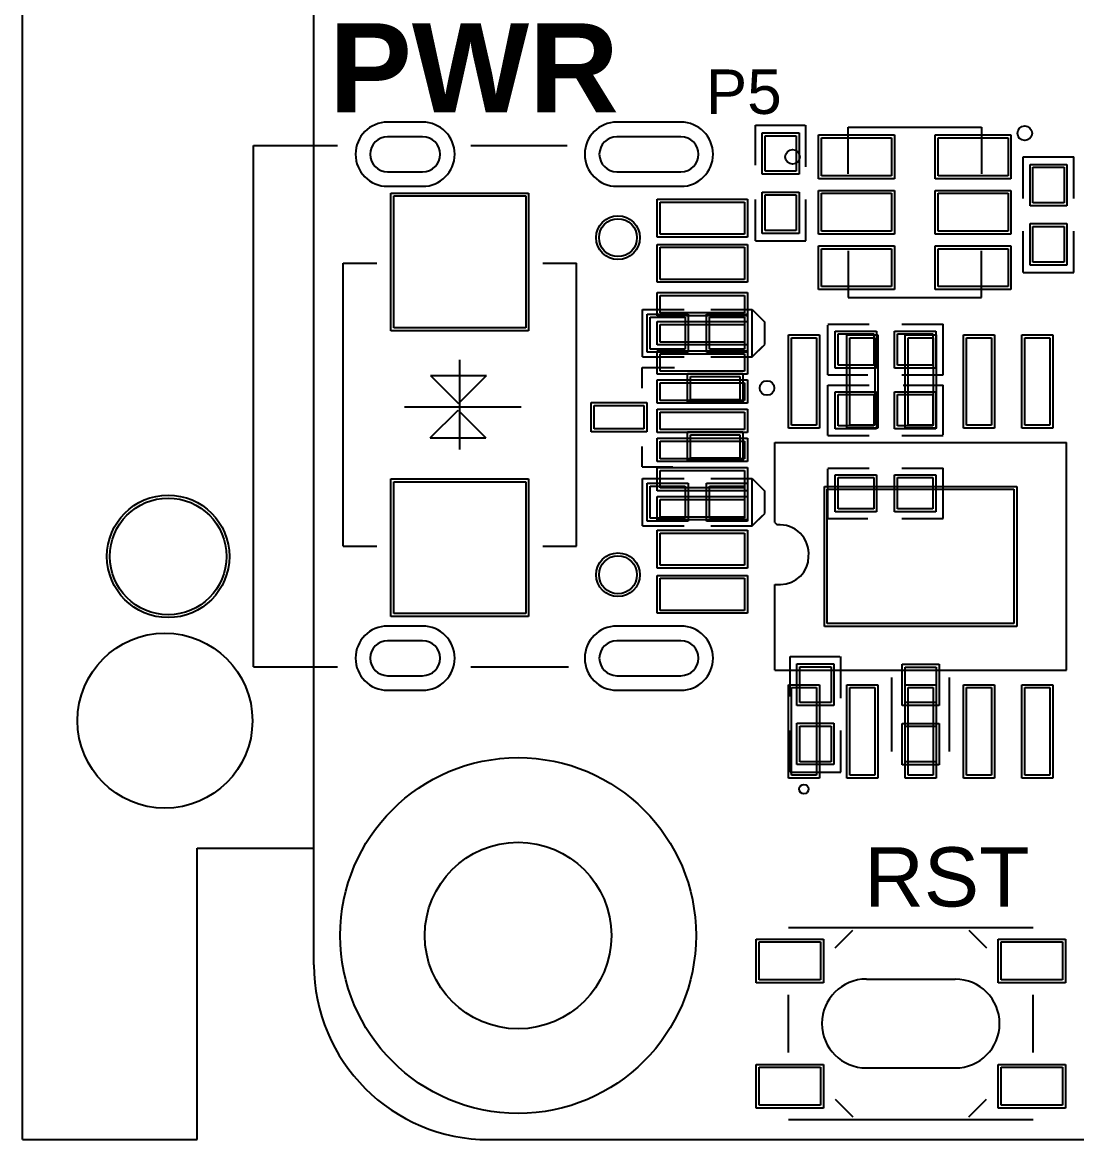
# Model space of a CAD drawing. Header units: inches. Extents: x -5 to 125, y -8 to 83.
# Drawn here: x -5 to 13.08, y 0 to 19.16 of the extents above; entities that cross this region are included whole.
import ezdxf

# ---------------------------------------------------------------- set-up
doc = ezdxf.new("R2010")
doc.units = ezdxf.units.IN
for name, color, linetype in [('Bottom Overlay', 54, 'Continuous'), ('Bottom Paste', 16, 'Continuous'), ('Bottom Solder', 6, 'Continuous'), ('Keep-Out Layer', 6, 'Continuous'), ('Top Overlay', 2, 'Continuous'), ('Top Paste', 8, 'Continuous'), ('Top Solder', 216, 'Continuous')]:
    doc.layers.add(name, color=color, linetype=linetype)
doc.styles.add('Arial', font='', dxfattribs={"height": 0.2})
doc.styles.add('Arial_Bold', font='', dxfattribs={"height": 0.2})
doc.styles.get('Arial').set_extended_font_data('Arial')
doc.styles.get('Arial_Bold').set_extended_font_data('Arial', bold=True)

# ---------------------------------------------------------------- blocks, each defined once
blk = doc.blocks.new('SOT_523_B_61')
at = {"layer": 'Bottom Overlay'}
for p, q in [((0.425, 0.85), (-0.102, 0.85)), ((0.425, 0.85), (0.425, 0.5)), ((0.425, -0.5), (0.425, -0.85)), ((0.425, -0.85), (-0.127, -0.85))]:
    blk.add_line(p, q, dxfattribs=at)
blk.add_circle((-1.714, -0.5), 0.125, dxfattribs=at)
at = {"layer": 'Bottom Paste'}
for p, q in [((-1.25, 0.3), (-1.25, 0.7)), ((-1.25, 0.7), (-0.4, 0.7)), ((-0.4, 0.7), (-0.4, 0.3)), ((-0.4, 0.3), (-1.25, 0.3)), ((0.4, -0.2), (0.4, 0.2)), ((0.4, 0.2), (1.25, 0.2)), ((1.25, 0.2), (1.25, -0.2)), ((-1.25, -0.7), (-1.25, -0.3)), ((-1.25, -0.3), (-0.4, -0.3)), ((-0.4, -0.3), (-0.4, -0.7)), ((1.25, -0.2), (0.4, -0.2)), ((-0.4, -0.7), (-1.25, -0.7))]:
    blk.add_line(p, q, dxfattribs=at)
at = {"layer": 'Bottom Solder'}
for p, q in [((-1.301, 0.249), (-1.301, 0.751)), ((-1.301, 0.751), (-0.349, 0.751)), ((-0.349, 0.751), (-0.349, 0.249)), ((-0.349, 0.249), (-1.301, 0.249)), ((0.349, -0.251), (0.349, 0.251)), ((0.349, 0.251), (1.301, 0.251)), ((1.301, 0.251), (1.301, -0.251)), ((-1.301, -0.751), (-1.301, -0.249)), ((-1.301, -0.249), (-0.349, -0.249)), ((-0.349, -0.249), (-0.349, -0.751)), ((1.301, -0.251), (0.349, -0.251)), ((-0.349, -0.751), (-1.301, -0.751))]:
    blk.add_line(p, q, dxfattribs=at)
blk = doc.blocks.new('0402TVS_ESD5341N_B_62')
at = {"layer": 'Bottom Overlay'}
for p, q in [((-0.94, 0.406), (-1.156, 0.191)), ((-0.94, 0.406), (-1.118, 0.229)), ((-0.94, 0.406), (-0.94, -0.406)), ((-0.229, 0.406), (-0.94, 0.406)), ((0.94, 0.406), (0.229, 0.406)), ((0.94, 0.406), (0.94, -0.406)), ((-1.156, 0.191), (-1.156, -0.191)), ((-0.94, -0.406), (-1.156, -0.191)), ((-0.229, -0.406), (-0.94, -0.406)), ((-0.94, -0.406), (-0.94, -0.406)), ((0.94, -0.406), (0.229, -0.406))]:
    blk.add_line(p, q, dxfattribs=at)
at = {"layer": 'Bottom Paste'}
for p, q in [((-0.808, -0.275), (-0.808, 0.275)), ((-0.808, 0.275), (-0.208, 0.275)), ((-0.208, 0.275), (-0.208, -0.275)), ((0.208, -0.275), (0.208, 0.275)), ((0.208, 0.275), (0.808, 0.275)), ((0.808, 0.275), (0.808, -0.275)), ((-0.208, -0.275), (-0.808, -0.275)), ((0.808, -0.275), (0.208, -0.275))]:
    blk.add_line(p, q, dxfattribs=at)
at = {"layer": 'Bottom Solder'}
for p, q in [((-0.858, -0.325), (-0.858, 0.325)), ((-0.858, 0.325), (-0.158, 0.325)), ((-0.158, 0.325), (-0.158, -0.325)), ((0.158, -0.325), (0.158, 0.325)), ((0.158, 0.325), (0.858, 0.325)), ((0.858, 0.325), (0.858, -0.325)), ((-0.158, -0.325), (-0.858, -0.325)), ((0.858, -0.325), (0.158, -0.325))]:
    blk.add_line(p, q, dxfattribs=at)
blk = doc.blocks.new('M____P____________B_68')
at = {"layer": 'Bottom Solder'}
blk.add_circle((0, 0), 1.5, dxfattribs=at)
blk = doc.blocks.new('M____P____________69')
at = {"layer": 'Top Solder'}
blk.add_circle((0, 0), 1.5, dxfattribs=at)
blk = doc.blocks.new('HOLE_3_2MM_75')
at = {"layer": 'Bottom Solder'}
for radius in [3.05, 1.6]:
    blk.add_circle((0, 5), radius, dxfattribs=at)
at = {"layer": 'Top Solder'}
for radius in [3.05, 1.6]:
    blk.add_circle((0, 5), radius, dxfattribs=at)
blk = doc.blocks.new('ESSOP11_1_6X5_H1_8_97')
at = {"layer": 'Top Overlay'}
for p, q in [((-1.95, 2.5), (-1.95, -2.5)), ((-1.95, 2.5), (-0.48, 2.5)), ((-0.48, 2.5), (-0.48, 2.4)), ((0.58, 2.5), (0.54, 2.46)), ((0.58, 2.5), (0.82, 2.5)), ((0.82, 2.5), (1.95, 2.5)), ((1.95, 2.5), (1.95, -2.5)), ((-1.95, -2.5), (1.95, -2.5))]:
    blk.add_line(p, q, dxfattribs=at)
blk.add_circle((-3.99, 2), 0.08, dxfattribs=at)
for centre, radius, start, end in [((0, 2.4), 0.48, 180, 270), ((0.044, 2.416), 0.498, 264.9397, 5.0603)]:
    blk.add_arc(centre, radius, start, end, dxfattribs=at)
at = {"layer": 'Top Paste'}
for p, q in [((-3.75, 2.215), (-2.25, 2.215)), ((-3.75, 1.785), (-3.75, 2.215)), ((-2.25, 2.215), (-2.25, 1.785)), ((2.25, 2.215), (3.75, 2.215)), ((2.25, 1.785), (2.25, 2.215)), ((3.75, 2.215), (3.75, 1.785)), ((-2.25, 1.785), (-3.75, 1.785)), ((3.75, 1.785), (2.25, 1.785)), ((-1.15, -1.6), (-1.15, 1.6)), ((-1.15, 1.6), (1.15, 1.6)), ((1.15, 1.6), (1.15, -1.6)), ((-3.75, 1.215), (-2.25, 1.215)), ((-3.75, 0.785), (-3.75, 1.215)), ((-2.25, 1.215), (-2.25, 0.785)), ((2.25, 1.215), (3.75, 1.215)), ((2.25, 0.785), (2.25, 1.215)), ((3.75, 1.215), (3.75, 0.785)), ((-2.25, 0.785), (-3.75, 0.785)), ((3.75, 0.785), (2.25, 0.785)), ((-3.75, 0.215), (-2.25, 0.215)), ((-3.75, -0.215), (-3.75, 0.215)), ((-2.25, 0.215), (-2.25, -0.215)), ((2.25, 0.215), (3.75, 0.215)), ((2.25, -0.215), (2.25, 0.215)), ((3.75, 0.215), (3.75, -0.215)), ((-2.25, -0.215), (-3.75, -0.215)), ((3.75, -0.215), (2.25, -0.215)), ((-3.75, -0.785), (-2.25, -0.785)), ((-3.75, -1.215), (-3.75, -0.785)), ((-2.25, -0.785), (-2.25, -1.215)), ((2.25, -0.785), (3.75, -0.785)), ((2.25, -1.215), (2.25, -0.785)), ((3.75, -0.785), (3.75, -1.215)), ((-2.25, -1.215), (-3.75, -1.215)), ((3.75, -1.215), (2.25, -1.215)), ((1.15, -1.6), (-1.15, -1.6)), ((-3.75, -1.785), (-2.25, -1.785)), ((-3.75, -2.215), (-3.75, -1.785)), ((-2.25, -1.785), (-2.25, -2.215)), ((2.25, -1.785), (3.75, -1.785)), ((2.25, -2.215), (2.25, -1.785)), ((3.75, -1.785), (3.75, -2.215)), ((-2.25, -2.215), (-3.75, -2.215)), ((3.75, -2.215), (2.25, -2.215))]:
    blk.add_line(p, q, dxfattribs=at)
at = {"layer": 'Top Solder'}
for p, q in [((-3.8, 2.265), (-2.2, 2.265)), ((-3.8, 1.735), (-3.8, 2.265)), ((-2.2, 2.265), (-2.2, 1.735)), ((2.2, 2.265), (3.8, 2.265)), ((2.2, 1.735), (2.2, 2.265)), ((3.8, 2.265), (3.8, 1.735)), ((-2.2, 1.735), (-3.8, 1.735)), ((3.8, 1.735), (2.2, 1.735)), ((-1.2, -1.65), (-1.2, 1.65)), ((-1.2, 1.65), (1.2, 1.65)), ((1.2, 1.65), (1.2, -1.65)), ((-3.8, 1.265), (-2.2, 1.265)), ((-3.8, 0.735), (-3.8, 1.265)), ((-2.2, 1.265), (-2.2, 0.735)), ((2.2, 1.265), (3.8, 1.265)), ((2.2, 0.735), (2.2, 1.265)), ((3.8, 1.265), (3.8, 0.735)), ((-2.2, 0.735), (-3.8, 0.735)), ((3.8, 0.735), (2.2, 0.735)), ((-3.8, 0.265), (-2.2, 0.265)), ((-3.8, -0.265), (-3.8, 0.265)), ((-2.2, 0.265), (-2.2, -0.265)), ((2.2, 0.265), (3.8, 0.265)), ((2.2, -0.265), (2.2, 0.265)), ((3.8, 0.265), (3.8, -0.265)), ((-2.2, -0.265), (-3.8, -0.265)), ((3.8, -0.265), (2.2, -0.265)), ((-3.8, -0.735), (-2.2, -0.735)), ((-3.8, -1.265), (-3.8, -0.735)), ((-2.2, -0.735), (-2.2, -1.265)), ((2.2, -0.735), (3.8, -0.735)), ((2.2, -1.265), (2.2, -0.735)), ((3.8, -0.735), (3.8, -1.265)), ((-2.2, -1.265), (-3.8, -1.265)), ((3.8, -1.265), (2.2, -1.265)), ((1.2, -1.65), (-1.2, -1.65)), ((-3.8, -1.735), (-2.2, -1.735)), ((-3.8, -2.265), (-3.8, -1.735)), ((-2.2, -1.735), (-2.2, -2.265)), ((2.2, -1.735), (3.8, -1.735)), ((2.2, -2.265), (2.2, -1.735)), ((3.8, -1.735), (3.8, -2.265)), ((-2.2, -2.265), (-3.8, -2.265)), ((3.8, -2.265), (2.2, -2.265))]:
    blk.add_line(p, q, dxfattribs=at)
blk = doc.blocks.new('0402R_B_230')
at = {"layer": 'Bottom Overlay'}
for p, q in [((-0.991, 0.432), (-0.279, 0.432)), ((-0.991, 0.432), (-0.991, -0.432)), ((0.305, 0.432), (0.991, 0.432)), ((0.991, 0.432), (0.991, -0.419)), ((-0.991, -0.432), (-0.279, -0.432)), ((0.279, -0.432), (0.991, -0.432))]:
    blk.add_line(p, q, dxfattribs=at)
at = {"layer": 'Bottom Paste'}
for p, q in [((-0.813, -0.267), (-0.813, 0.267)), ((-0.813, 0.267), (-0.203, 0.267)), ((-0.203, 0.267), (-0.203, -0.267)), ((0.203, -0.267), (0.203, 0.267)), ((0.203, 0.267), (0.813, 0.267)), ((0.813, 0.267), (0.813, -0.267)), ((-0.203, -0.267), (-0.813, -0.267)), ((0.813, -0.267), (0.203, -0.267))]:
    blk.add_line(p, q, dxfattribs=at)
at = {"layer": 'Bottom Solder'}
for p, q in [((-0.863, -0.317), (-0.863, 0.317)), ((-0.863, 0.317), (-0.153, 0.317)), ((-0.153, 0.317), (-0.153, -0.317)), ((0.153, -0.317), (0.153, 0.317)), ((0.153, 0.317), (0.863, 0.317)), ((0.863, 0.317), (0.863, -0.317)), ((-0.153, -0.317), (-0.863, -0.317)), ((0.863, -0.317), (0.153, -0.317))]:
    blk.add_line(p, q, dxfattribs=at)
blk = doc.blocks.new('0402R_B_232')
at = {"layer": 'Bottom Overlay'}
for p, q in [((-0.991, 0.432), (-0.279, 0.432)), ((-0.991, 0.432), (-0.991, -0.432)), ((0.305, 0.432), (0.991, 0.432)), ((0.991, 0.432), (0.991, -0.419)), ((-0.991, -0.432), (-0.279, -0.432)), ((0.279, -0.432), (0.991, -0.432))]:
    blk.add_line(p, q, dxfattribs=at)
at = {"layer": 'Bottom Paste'}
for p, q in [((-0.813, -0.267), (-0.813, 0.267)), ((-0.813, 0.267), (-0.203, 0.267)), ((-0.203, 0.267), (-0.203, -0.267)), ((0.203, -0.267), (0.203, 0.267)), ((0.203, 0.267), (0.813, 0.267)), ((0.813, 0.267), (0.813, -0.267)), ((-0.203, -0.267), (-0.813, -0.267)), ((0.813, -0.267), (0.203, -0.267))]:
    blk.add_line(p, q, dxfattribs=at)
at = {"layer": 'Bottom Solder'}
for p, q in [((-0.863, -0.317), (-0.863, 0.317)), ((-0.863, 0.317), (-0.153, 0.317)), ((-0.153, 0.317), (-0.153, -0.317)), ((0.153, -0.317), (0.153, 0.317)), ((0.153, 0.317), (0.863, 0.317)), ((0.863, 0.317), (0.863, -0.317)), ((-0.153, -0.317), (-0.863, -0.317)), ((0.863, -0.317), (0.153, -0.317))]:
    blk.add_line(p, q, dxfattribs=at)
blk = doc.blocks.new('0402R_234')
at = {"layer": 'Top Overlay'}
for p, q in [((-0.991, -0.432), (-0.991, 0.432)), ((-0.279, 0.432), (-0.991, 0.432)), ((0.991, 0.432), (0.279, 0.432)), ((0.991, -0.432), (0.991, 0.419)), ((-0.279, -0.432), (-0.991, -0.432)), ((0.991, -0.432), (0.305, -0.432))]:
    blk.add_line(p, q, dxfattribs=at)
at = {"layer": 'Top Paste'}
for p, q in [((-0.813, -0.267), (-0.813, 0.267)), ((-0.813, 0.267), (-0.203, 0.267)), ((-0.203, 0.267), (-0.203, -0.267)), ((0.203, -0.267), (0.203, 0.267)), ((0.203, 0.267), (0.813, 0.267)), ((0.813, 0.267), (0.813, -0.267)), ((-0.203, -0.267), (-0.813, -0.267)), ((0.813, -0.267), (0.203, -0.267))]:
    blk.add_line(p, q, dxfattribs=at)
at = {"layer": 'Top Solder'}
for p, q in [((-0.863, -0.317), (-0.863, 0.317)), ((-0.863, 0.317), (-0.153, 0.317)), ((-0.153, 0.317), (-0.153, -0.317)), ((0.153, -0.317), (0.153, 0.317)), ((0.153, 0.317), (0.863, 0.317)), ((0.863, 0.317), (0.863, -0.317)), ((-0.153, -0.317), (-0.863, -0.317)), ((0.863, -0.317), (0.153, -0.317))]:
    blk.add_line(p, q, dxfattribs=at)
blk = doc.blocks.new('0402R_B_237')
at = {"layer": 'Bottom Overlay'}
for p, q in [((-0.279, 0.432), (-0.991, 0.432)), ((-0.991, 0.432), (-0.991, -0.432)), ((0.991, 0.432), (0.305, 0.432)), ((0.991, 0.432), (0.991, -0.419)), ((-0.279, -0.432), (-0.991, -0.432)), ((0.991, -0.432), (0.279, -0.432))]:
    blk.add_line(p, q, dxfattribs=at)
at = {"layer": 'Bottom Paste'}
for p, q in [((-0.813, -0.267), (-0.813, 0.267)), ((-0.813, 0.267), (-0.203, 0.267)), ((-0.203, 0.267), (-0.203, -0.267)), ((0.203, -0.267), (0.203, 0.267)), ((0.203, 0.267), (0.813, 0.267)), ((0.813, 0.267), (0.813, -0.267)), ((-0.203, -0.267), (-0.813, -0.267)), ((0.813, -0.267), (0.203, -0.267))]:
    blk.add_line(p, q, dxfattribs=at)
at = {"layer": 'Bottom Solder'}
for p, q in [((-0.863, -0.317), (-0.863, 0.317)), ((-0.863, 0.317), (-0.153, 0.317)), ((-0.153, 0.317), (-0.153, -0.317)), ((0.153, -0.317), (0.153, 0.317)), ((0.153, 0.317), (0.863, 0.317)), ((0.863, 0.317), (0.863, -0.317)), ((-0.153, -0.317), (-0.863, -0.317)), ((0.863, -0.317), (0.153, -0.317))]:
    blk.add_line(p, q, dxfattribs=at)
blk = doc.blocks.new('0402R_B_238')
at = {"layer": 'Bottom Overlay'}
for p, q in [((-0.279, 0.432), (-0.991, 0.432)), ((-0.991, 0.432), (-0.991, -0.432)), ((0.991, 0.432), (0.305, 0.432)), ((0.991, 0.432), (0.991, -0.419)), ((-0.279, -0.432), (-0.991, -0.432)), ((0.991, -0.432), (0.279, -0.432))]:
    blk.add_line(p, q, dxfattribs=at)
at = {"layer": 'Bottom Paste'}
for p, q in [((-0.813, -0.267), (-0.813, 0.267)), ((-0.813, 0.267), (-0.203, 0.267)), ((-0.203, 0.267), (-0.203, -0.267)), ((0.203, -0.267), (0.203, 0.267)), ((0.203, 0.267), (0.813, 0.267)), ((0.813, 0.267), (0.813, -0.267)), ((-0.203, -0.267), (-0.813, -0.267)), ((0.813, -0.267), (0.203, -0.267))]:
    blk.add_line(p, q, dxfattribs=at)
at = {"layer": 'Bottom Solder'}
for p, q in [((-0.863, -0.317), (-0.863, 0.317)), ((-0.863, 0.317), (-0.153, 0.317)), ((-0.153, 0.317), (-0.153, -0.317)), ((0.153, -0.317), (0.153, 0.317)), ((0.153, 0.317), (0.863, 0.317)), ((0.863, 0.317), (0.863, -0.317)), ((-0.153, -0.317), (-0.863, -0.317)), ((0.863, -0.317), (0.153, -0.317))]:
    blk.add_line(p, q, dxfattribs=at)
blk = doc.blocks.new('0402R_B_239')
at = {"layer": 'Bottom Overlay'}
for p, q in [((-0.991, 0.432), (-0.279, 0.432)), ((-0.991, -0.432), (-0.991, 0.432)), ((0.305, 0.432), (0.991, 0.432)), ((0.991, -0.419), (0.991, 0.432)), ((-0.991, -0.432), (-0.279, -0.432)), ((0.279, -0.432), (0.991, -0.432))]:
    blk.add_line(p, q, dxfattribs=at)
at = {"layer": 'Bottom Paste'}
for p, q in [((-0.813, -0.267), (-0.813, 0.267)), ((-0.813, 0.267), (-0.203, 0.267)), ((-0.203, 0.267), (-0.203, -0.267)), ((0.203, -0.267), (0.203, 0.267)), ((0.203, 0.267), (0.813, 0.267)), ((0.813, 0.267), (0.813, -0.267)), ((-0.203, -0.267), (-0.813, -0.267)), ((0.813, -0.267), (0.203, -0.267))]:
    blk.add_line(p, q, dxfattribs=at)
at = {"layer": 'Bottom Solder'}
for p, q in [((-0.863, -0.317), (-0.863, 0.317)), ((-0.863, 0.317), (-0.153, 0.317)), ((-0.153, 0.317), (-0.153, -0.317)), ((0.153, -0.317), (0.153, 0.317)), ((0.153, 0.317), (0.863, 0.317)), ((0.863, 0.317), (0.863, -0.317)), ((-0.153, -0.317), (-0.863, -0.317)), ((0.863, -0.317), (0.153, -0.317))]:
    blk.add_line(p, q, dxfattribs=at)
blk = doc.blocks.new('0402R_B_240')
at = {"layer": 'Bottom Overlay'}
for p, q in [((-0.991, 0.432), (-0.279, 0.432)), ((-0.991, 0.432), (-0.991, -0.432)), ((0.305, 0.432), (0.991, 0.432)), ((0.991, 0.432), (0.991, -0.419)), ((-0.991, -0.432), (-0.279, -0.432)), ((0.279, -0.432), (0.991, -0.432))]:
    blk.add_line(p, q, dxfattribs=at)
at = {"layer": 'Bottom Paste'}
for p, q in [((-0.813, -0.267), (-0.813, 0.267)), ((-0.813, 0.267), (-0.203, 0.267)), ((-0.203, 0.267), (-0.203, -0.267)), ((0.203, -0.267), (0.203, 0.267)), ((0.203, 0.267), (0.813, 0.267)), ((0.813, 0.267), (0.813, -0.267)), ((-0.203, -0.267), (-0.813, -0.267)), ((0.813, -0.267), (0.203, -0.267))]:
    blk.add_line(p, q, dxfattribs=at)
at = {"layer": 'Bottom Solder'}
for p, q in [((-0.863, -0.317), (-0.863, 0.317)), ((-0.863, 0.317), (-0.153, 0.317)), ((-0.153, 0.317), (-0.153, -0.317)), ((0.153, -0.317), (0.153, 0.317)), ((0.153, 0.317), (0.863, 0.317)), ((0.863, 0.317), (0.863, -0.317)), ((-0.153, -0.317), (-0.863, -0.317)), ((0.863, -0.317), (0.153, -0.317))]:
    blk.add_line(p, q, dxfattribs=at)
blk = doc.blocks.new('SOT_233_N_B_266')
at = {"layer": 'Bottom Overlay'}
for p, q in [((1.143, 1.46), (-0.064, 1.46)), ((1.143, 0.66), (1.143, 1.46)), ((1.143, -0.66), (1.143, -1.46)), ((1.143, -1.46), (-0.089, -1.46))]:
    blk.add_line(p, q, dxfattribs=at)
blk.add_circle((-1.887, -1.355), 0.125, dxfattribs=at)
at = {"layer": 'Bottom Paste'}
for p, q in [((-1.6, 0.625), (-1.6, 1.275)), ((-1.6, 1.275), (-0.4, 1.275)), ((-0.4, 1.275), (-0.4, 0.625)), ((-0.4, 0.625), (-1.6, 0.625)), ((0.4, -0.325), (0.4, 0.325)), ((0.4, 0.325), (1.6, 0.325)), ((1.6, 0.325), (1.6, -0.325)), ((1.6, -0.325), (0.4, -0.325)), ((-1.6, -1.275), (-1.6, -0.625)), ((-1.6, -0.625), (-0.4, -0.625)), ((-0.4, -0.625), (-0.4, -1.275)), ((-0.4, -1.275), (-1.6, -1.275))]:
    blk.add_line(p, q, dxfattribs=at)
at = {"layer": 'Bottom Solder'}
for p, q in [((-1.65, 0.575), (-1.65, 1.325)), ((-1.65, 1.325), (-0.35, 1.325)), ((-0.35, 1.325), (-0.35, 0.575)), ((-0.35, 0.575), (-1.65, 0.575)), ((0.35, -0.375), (0.35, 0.375)), ((0.35, 0.375), (1.65, 0.375)), ((1.65, 0.375), (1.65, -0.375)), ((1.65, -0.375), (0.35, -0.375)), ((-1.65, -1.325), (-1.65, -0.575)), ((-1.65, -0.575), (-0.35, -0.575)), ((-0.35, -0.575), (-0.35, -1.325)), ((-0.35, -1.325), (-1.65, -1.325))]:
    blk.add_line(p, q, dxfattribs=at)
blk = doc.blocks.new('SOT_233_N_267')
at = {"layer": 'Top Overlay'}
for p, q in [((-0.089, 1.46), (1.143, 1.46)), ((1.143, 1.46), (1.143, 0.66)), ((1.143, -1.46), (1.143, -0.66)), ((-0.064, -1.46), (1.143, -1.46))]:
    blk.add_line(p, q, dxfattribs=at)
blk.add_circle((-2.095, 0.95), 0.125, dxfattribs=at)
at = {"layer": 'Top Paste'}
for p, q in [((-1.6, 0.625), (-1.6, 1.275)), ((-1.6, 1.275), (-0.4, 1.275)), ((-0.4, 1.275), (-0.4, 0.625)), ((-0.4, 0.625), (-1.6, 0.625)), ((0.4, -0.325), (0.4, 0.325)), ((0.4, 0.325), (1.6, 0.325)), ((1.6, 0.325), (1.6, -0.325)), ((1.6, -0.325), (0.4, -0.325)), ((-1.6, -1.275), (-1.6, -0.625)), ((-1.6, -0.625), (-0.4, -0.625)), ((-0.4, -0.625), (-0.4, -1.275)), ((-0.4, -1.275), (-1.6, -1.275))]:
    blk.add_line(p, q, dxfattribs=at)
at = {"layer": 'Top Solder'}
for p, q in [((-1.65, 0.575), (-1.65, 1.325)), ((-1.65, 1.325), (-0.35, 1.325)), ((-0.35, 1.325), (-0.35, 0.575)), ((-0.35, 0.575), (-1.65, 0.575)), ((0.35, -0.375), (0.35, 0.375)), ((0.35, 0.375), (1.65, 0.375)), ((1.65, 0.375), (1.65, -0.375)), ((1.65, -0.375), (0.35, -0.375)), ((-1.65, -1.325), (-1.65, -0.575)), ((-1.65, -0.575), (-0.35, -0.575)), ((-0.35, -0.575), (-0.35, -1.325)), ((-0.35, -1.325), (-1.65, -1.325))]:
    blk.add_line(p, q, dxfattribs=at)
blk = doc.blocks.new('USB_TYPE_C_S_281')
at = {"layer": 'Bottom Solder'}
for p, q in [((-4.87, 2.182), (-4.87, 1.082)), ((-4.62, 2.182), (-4.62, 1.082)), ((-4.02, 1.082), (-4.02, 2.182)), ((-3.77, 1.082), (-3.77, 2.182)), ((3.77, 2.182), (3.77, 1.082)), ((4.02, 2.182), (4.02, 1.082)), ((4.62, 1.082), (4.62, 2.182)), ((4.87, 1.082), (4.87, 2.182)), ((-4.87, -2.247), (-4.87, -2.848)), ((-4.62, -2.247), (-4.62, -2.848)), ((-4.02, -2.848), (-4.02, -2.247)), ((-3.77, -2.848), (-3.77, -2.247)), ((3.77, -2.247), (3.77, -2.848)), ((4.02, -2.247), (4.02, -2.848)), ((4.62, -2.848), (4.62, -2.247)), ((4.87, -2.848), (4.87, -2.247))]:
    blk.add_line(p, q, dxfattribs=at)
for centre, radius in [((-2.89, 1.102), 0.375), ((-2.89, 1.102), 0.325), ((2.89, 1.102), 0.375), ((2.89, 1.102), 0.325)]:
    blk.add_circle(centre, radius, dxfattribs=at)
for centre, radius, start, end in [((-4.32, 2.182), 0.55, 0, 180), ((4.32, 2.182), 0.55, 0, 180), ((-4.32, 2.182), 0.3, 0, 180), ((4.32, 2.182), 0.3, 0, 180), ((-4.32, 1.082), 0.55, 180, 0), ((-4.32, 1.082), 0.3, 180, 0), ((4.32, 1.082), 0.55, 180, 0), ((4.32, 1.082), 0.3, 180, 0), ((-4.32, -2.247), 0.55, 0, 180), ((4.32, -2.247), 0.55, 0, 180), ((-4.32, -2.247), 0.3, 0, 180), ((4.32, -2.247), 0.3, 0, 180), ((-4.32, -2.848), 0.55, 180, 0), ((-4.32, -2.848), 0.3, 180, 0), ((4.32, -2.848), 0.55, 180, 0), ((4.32, -2.848), 0.3, 180, 0)]:
    blk.add_arc(centre, radius, start, end, dxfattribs=at)
at = {"layer": 'Top Overlay'}
for p, q in [((-4.47, -1.422), (-4.47, 0.229)), ((4.47, -1.422), (4.47, 0.254)), ((-4.47, -5.148), (-4.47, -3.709)), ((4.47, -5.148), (4.47, -3.709)), ((4.47, -5.148), (-4.47, -5.148))]:
    blk.add_line(p, q, dxfattribs=at)
at = {"layer": 'Top Paste'}
for p, q in [((-3.5, 1.823), (-3.5, 3.273)), ((-3.5, 3.273), (-2.95, 3.273)), ((-2.95, 3.273), (-2.95, 1.823)), ((-2.725, 1.823), (-2.725, 3.273)), ((-2.725, 3.273), (-2.175, 3.273)), ((-2.175, 3.273), (-2.175, 1.823)), ((-1.9, 1.823), (-1.9, 3.273)), ((-1.9, 3.273), (-1.6, 3.273)), ((-1.6, 3.273), (-1.6, 1.823)), ((-1.4, 1.823), (-1.4, 3.273)), ((-1.4, 3.273), (-1.1, 3.273)), ((-1.1, 3.273), (-1.1, 1.823)), ((-0.9, 1.823), (-0.9, 3.273)), ((-0.9, 3.273), (-0.6, 3.273)), ((-0.6, 3.273), (-0.6, 1.823)), ((-0.4, 1.823), (-0.4, 3.273)), ((-0.4, 3.273), (-0.1, 3.273)), ((-0.1, 3.273), (-0.1, 1.823)), ((0.1, 1.823), (0.1, 3.273)), ((0.1, 3.273), (0.4, 3.273)), ((0.4, 3.273), (0.4, 1.823)), ((0.6, 1.823), (0.6, 3.273)), ((0.6, 3.273), (0.9, 3.273)), ((0.9, 3.273), (0.9, 1.823)), ((1.1, 1.823), (1.1, 3.273)), ((1.1, 3.273), (1.4, 3.273)), ((1.4, 3.273), (1.4, 1.823)), ((1.6, 1.823), (1.6, 3.273)), ((1.6, 3.273), (1.9, 3.273)), ((1.9, 3.273), (1.9, 1.823)), ((2.175, 1.823), (2.175, 3.273)), ((2.175, 3.273), (2.725, 3.273)), ((2.725, 3.273), (2.725, 1.823)), ((2.95, 1.823), (2.95, 3.273)), ((2.95, 3.273), (3.5, 3.273)), ((3.5, 3.273), (3.5, 1.823)), ((-2.95, 1.823), (-3.5, 1.823)), ((-2.175, 1.823), (-2.725, 1.823)), ((-1.6, 1.823), (-1.9, 1.823)), ((-1.1, 1.823), (-1.4, 1.823)), ((-0.6, 1.823), (-0.9, 1.823)), ((-0.1, 1.823), (-0.4, 1.823)), ((0.4, 1.823), (0.1, 1.823)), ((0.9, 1.823), (0.6, 1.823)), ((1.4, 1.823), (1.1, 1.823)), ((1.9, 1.823), (1.6, 1.823)), ((2.725, 1.823), (2.175, 1.823)), ((3.5, 1.823), (2.95, 1.823))]:
    blk.add_line(p, q, dxfattribs=at)
at = {"layer": 'Top Solder'}
for p, q in [((-3.55, 1.773), (-3.55, 3.323)), ((-3.55, 3.323), (-2.9, 3.323)), ((-2.9, 3.323), (-2.9, 1.773)), ((-2.775, 1.773), (-2.775, 3.323)), ((-2.775, 3.323), (-2.125, 3.323)), ((-2.125, 3.323), (-2.125, 1.773)), ((-1.95, 1.773), (-1.95, 3.323)), ((-1.95, 3.323), (-1.55, 3.323)), ((-1.55, 3.323), (-1.55, 1.773)), ((-1.45, 1.773), (-1.45, 3.323)), ((-1.45, 3.323), (-1.05, 3.323)), ((-1.05, 3.323), (-1.05, 1.773)), ((-0.95, 1.773), (-0.95, 3.323)), ((-0.95, 3.323), (-0.55, 3.323)), ((-0.55, 3.323), (-0.55, 1.773)), ((-0.45, 1.773), (-0.45, 3.323)), ((-0.45, 3.323), (-0.05, 3.323)), ((-0.05, 3.323), (-0.05, 1.773)), ((0.05, 1.773), (0.05, 3.323)), ((0.05, 3.323), (0.45, 3.323)), ((0.45, 3.323), (0.45, 1.773)), ((0.55, 1.773), (0.55, 3.323)), ((0.55, 3.323), (0.95, 3.323)), ((0.95, 3.323), (0.95, 1.773)), ((1.05, 1.773), (1.05, 3.323)), ((1.05, 3.323), (1.45, 3.323)), ((1.45, 3.323), (1.45, 1.773)), ((1.55, 1.773), (1.55, 3.323)), ((1.55, 3.323), (1.95, 3.323)), ((1.95, 3.323), (1.95, 1.773)), ((2.125, 1.773), (2.125, 3.323)), ((2.125, 3.323), (2.775, 3.323)), ((2.775, 3.323), (2.775, 1.773)), ((2.9, 1.773), (2.9, 3.323)), ((2.9, 3.323), (3.55, 3.323)), ((3.55, 3.323), (3.55, 1.773)), ((-4.87, 2.182), (-4.87, 1.082)), ((-4.62, 2.182), (-4.62, 1.082)), ((-4.02, 1.082), (-4.02, 2.182)), ((-3.77, 1.082), (-3.77, 2.182)), ((3.77, 2.182), (3.77, 1.082)), ((4.02, 2.182), (4.02, 1.082)), ((4.62, 1.082), (4.62, 2.182)), ((4.87, 1.082), (4.87, 2.182)), ((-2.9, 1.773), (-3.55, 1.773)), ((-2.125, 1.773), (-2.775, 1.773)), ((-1.55, 1.773), (-1.95, 1.773)), ((-1.05, 1.773), (-1.45, 1.773)), ((-0.55, 1.773), (-0.95, 1.773)), ((-0.05, 1.773), (-0.45, 1.773)), ((0.45, 1.773), (0.05, 1.773)), ((0.95, 1.773), (0.55, 1.773)), ((1.45, 1.773), (1.05, 1.773)), ((1.95, 1.773), (1.55, 1.773)), ((2.775, 1.773), (2.125, 1.773)), ((3.55, 1.773), (2.9, 1.773)), ((-4.87, -2.247), (-4.87, -2.848)), ((-4.62, -2.247), (-4.62, -2.848)), ((-4.02, -2.848), (-4.02, -2.247)), ((-3.77, -2.848), (-3.77, -2.247)), ((3.77, -2.247), (3.77, -2.848)), ((4.02, -2.247), (4.02, -2.848)), ((4.62, -2.848), (4.62, -2.247)), ((4.87, -2.848), (4.87, -2.247))]:
    blk.add_line(p, q, dxfattribs=at)
for centre, radius in [((-2.89, 1.102), 0.375), ((-2.89, 1.102), 0.325), ((2.89, 1.102), 0.375), ((2.89, 1.102), 0.325)]:
    blk.add_circle(centre, radius, dxfattribs=at)
for centre, radius, start, end in [((-4.32, 2.182), 0.55, 0, 180), ((4.32, 2.182), 0.55, 0, 180), ((-4.32, 2.182), 0.3, 0, 180), ((4.32, 2.182), 0.3, 0, 180), ((-4.32, 1.082), 0.55, 180, 0), ((-4.32, 1.082), 0.3, 180, 0), ((4.32, 1.082), 0.55, 180, 0), ((4.32, 1.082), 0.3, 180, 0), ((-4.32, -2.247), 0.55, 0, 180), ((4.32, -2.247), 0.55, 0, 180), ((-4.32, -2.247), 0.3, 0, 180), ((4.32, -2.247), 0.3, 0, 180), ((-4.32, -2.848), 0.55, 180, 0), ((-4.32, -2.848), 0.3, 180, 0), ((4.32, -2.848), 0.55, 180, 0), ((4.32, -2.848), 0.3, 180, 0)]:
    blk.add_arc(centre, radius, start, end, dxfattribs=at)
blk = doc.blocks.new('N_HOLE_2_0MM_288')
at = {"layer": 'Bottom Solder'}
for radius in [1.05, 1]:
    blk.add_circle((0, 0), radius, dxfattribs=at)
at = {"layer": 'Top Solder'}
for radius in [1.05, 1]:
    blk.add_circle((0, 0), radius, dxfattribs=at)
blk = doc.blocks.new('KEY4_4_6_3_2_H2_5_294')
at = {"layer": 'Top Overlay'}
for p, q in [((-2.1, 1.646), (2.1, 1.646)), ((-1.297, 1.297), (-0.994, 1.6)), ((0.994, 1.6), (1.297, 1.297)), ((-0.763, 0.763), (0.762, 0.762)), ((-2.1, 0.494), (-2.099, 0.495)), ((-2.1, -0.494), (-2.1, 0.494)), ((2.1, -0.494), (2.1, 0.494)), ((-0.763, -0.761), (0.761, -0.761)), ((-1.297, -1.297), (-0.994, -1.6)), ((0.994, -1.6), (1.297, -1.297)), ((-2.1, -1.646), (2.1, -1.646))]:
    blk.add_line(p, q, dxfattribs=at)
for centre, radius, start, end in [((-0.763, 0.001), 0.762, 90, 270), ((0.761, 0.001), 0.761, 269.9522, 89.9522)]:
    blk.add_arc(centre, radius, start, end, dxfattribs=at)
at = {"layer": 'Top Paste'}
for p, q in [((-2.6, 0.75), (-2.6, 1.4)), ((-2.6, 1.4), (-1.55, 1.4)), ((-1.55, 1.4), (-1.55, 0.75)), ((1.55, 0.75), (1.55, 1.4)), ((1.55, 1.4), (2.6, 1.4)), ((2.6, 1.4), (2.6, 0.75)), ((-1.55, 0.75), (-2.6, 0.75)), ((2.6, 0.75), (1.55, 0.75)), ((-2.6, -1.4), (-2.6, -0.75)), ((-2.6, -0.75), (-1.55, -0.75)), ((-1.55, -0.75), (-1.55, -1.4)), ((1.55, -1.4), (1.55, -0.75)), ((1.55, -0.75), (2.6, -0.75)), ((2.6, -0.75), (2.6, -1.4)), ((-1.55, -1.4), (-2.6, -1.4)), ((2.6, -1.4), (1.55, -1.4))]:
    blk.add_line(p, q, dxfattribs=at)
at = {"layer": 'Top Solder'}
for p, q in [((-2.65, 0.7), (-2.65, 1.45)), ((-2.65, 1.45), (-1.5, 1.45)), ((-1.5, 1.45), (-1.5, 0.7)), ((1.5, 0.7), (1.5, 1.45)), ((1.5, 1.45), (2.65, 1.45)), ((2.65, 1.45), (2.65, 0.7)), ((-1.5, 0.7), (-2.65, 0.7)), ((2.65, 0.7), (1.5, 0.7)), ((-2.65, -1.45), (-2.65, -0.7)), ((-2.65, -0.7), (-1.5, -0.7)), ((-1.5, -0.7), (-1.5, -1.45)), ((1.5, -1.45), (1.5, -0.7)), ((1.5, -0.7), (2.65, -0.7)), ((2.65, -0.7), (2.65, -1.45)), ((-1.5, -1.45), (-2.65, -1.45)), ((2.65, -1.45), (1.5, -1.45))]:
    blk.add_line(p, q, dxfattribs=at)
blk = doc.blocks.new('0402TVS_ESD5341N_B_333')
at = {"layer": 'Bottom Overlay'}
for p, q in [((-0.94, 0.406), (-1.156, 0.191)), ((-0.94, 0.406), (-1.118, 0.229)), ((-0.94, 0.406), (-0.94, -0.406)), ((-0.229, 0.406), (-0.94, 0.406)), ((0.94, 0.406), (0.229, 0.406)), ((0.94, 0.406), (0.94, -0.406)), ((-1.156, 0.191), (-1.156, -0.191)), ((-0.94, -0.406), (-1.156, -0.191)), ((-0.229, -0.406), (-0.94, -0.406)), ((-0.94, -0.406), (-0.94, -0.406)), ((0.94, -0.406), (0.229, -0.406))]:
    blk.add_line(p, q, dxfattribs=at)
at = {"layer": 'Bottom Paste'}
for p, q in [((-0.808, -0.275), (-0.808, 0.275)), ((-0.808, 0.275), (-0.208, 0.275)), ((-0.208, 0.275), (-0.208, -0.275)), ((0.208, -0.275), (0.208, 0.275)), ((0.208, 0.275), (0.808, 0.275)), ((0.808, 0.275), (0.808, -0.275)), ((-0.208, -0.275), (-0.808, -0.275)), ((0.808, -0.275), (0.208, -0.275))]:
    blk.add_line(p, q, dxfattribs=at)
at = {"layer": 'Bottom Solder'}
for p, q in [((-0.858, -0.325), (-0.858, 0.325)), ((-0.858, 0.325), (-0.158, 0.325)), ((-0.158, 0.325), (-0.158, -0.325)), ((0.158, -0.325), (0.158, 0.325)), ((0.158, 0.325), (0.858, 0.325)), ((0.858, 0.325), (0.858, -0.325)), ((-0.158, -0.325), (-0.858, -0.325)), ((0.858, -0.325), (0.158, -0.325))]:
    blk.add_line(p, q, dxfattribs=at)
blk = doc.blocks.new('SMB_DO_214AA_D_B_334')
at = {"layer": 'Bottom Overlay'}
for p, q in [((2.425, 2), (-2.425, 2)), ((-2.425, 1.425), (-2.425, 2)), ((2.425, 1.425), (2.425, 2)), ((0.033, -0.949), (0.033, 1.051)), ((-0.021, -0.021), (-0.5, 0.459)), ((-0.5, -0.5), (-0.5, 0.459)), ((0.091, -0.03), (0.57, 0.449)), ((0.57, -0.51), (0.57, 0.449)), ((0.77, 0), (-0.77, 0)), ((-0.5, -0.5), (-0.021, -0.021)), ((0.57, -0.51), (0.091, -0.03)), ((-2.425, -2), (-2.425, -1.425)), ((2.425, -2), (2.425, -1.425)), ((2.425, -2), (-2.425, -2))]:
    blk.add_line(p, q, dxfattribs=at)
at = {"layer": 'Bottom Paste'}
for p, q in [((-3.58, -1.13), (-3.58, 1.13)), ((-3.58, 1.13), (-1.32, 1.13)), ((-1.32, 1.13), (-1.32, -1.13)), ((1.32, -1.13), (1.32, 1.13)), ((1.32, 1.13), (3.58, 1.13)), ((3.58, 1.13), (3.58, -1.13)), ((-1.32, -1.13), (-3.58, -1.13)), ((3.58, -1.13), (1.32, -1.13))]:
    blk.add_line(p, q, dxfattribs=at)
at = {"layer": 'Bottom Solder'}
for p, q in [((-3.63, -1.18), (-3.63, 1.18)), ((-3.63, 1.18), (-1.27, 1.18)), ((-1.27, 1.18), (-1.27, -1.18)), ((1.27, -1.18), (1.27, 1.18)), ((1.27, 1.18), (3.63, 1.18)), ((3.63, 1.18), (3.63, -1.18)), ((-1.27, -1.18), (-3.63, -1.18)), ((3.63, -1.18), (1.27, -1.18))]:
    blk.add_line(p, q, dxfattribs=at)
blk = doc.blocks.new('0402C_B_464')
at = {"layer": 'Bottom Overlay'}
for p, q in [((0.635, 0.495), (-0.635, 0.495)), ((0.635, -0.495), (-0.635, -0.495))]:
    blk.add_line(p, q, dxfattribs=at)
at = {"layer": 'Bottom Paste'}
for p, q in [((-0.813, -0.267), (-0.813, 0.267)), ((-0.813, 0.267), (-0.203, 0.267)), ((-0.203, 0.267), (-0.203, -0.267)), ((0.203, -0.267), (0.203, 0.267)), ((0.203, 0.267), (0.813, 0.267)), ((0.813, 0.267), (0.813, -0.267)), ((-0.203, -0.267), (-0.813, -0.267)), ((0.813, -0.267), (0.203, -0.267))]:
    blk.add_line(p, q, dxfattribs=at)
at = {"layer": 'Bottom Solder'}
for p, q in [((-0.863, -0.317), (-0.863, 0.317)), ((-0.863, 0.317), (-0.153, 0.317)), ((-0.153, 0.317), (-0.153, -0.317)), ((0.153, -0.317), (0.153, 0.317)), ((0.153, 0.317), (0.863, 0.317)), ((0.863, 0.317), (0.863, -0.317)), ((-0.153, -0.317), (-0.863, -0.317)), ((0.863, -0.317), (0.153, -0.317))]:
    blk.add_line(p, q, dxfattribs=at)

msp = doc.modelspace()

# ---------------------------------------------------------------- linework, layer by layer
at = {"layer": 'Keep-Out Layer'}
for p, q in [((-5, 0), (-5, 75)), ((0, 3), (0, 72)), ((-2, 5), (0, 5)), ((-2, 0), (-2, 5)), ((-5, 0), (-2, 0)), ((3, 0), (117, 0))]:
    msp.add_line(p, q, dxfattribs=at)
msp.add_arc((3, 3), 3, 180, 270, dxfattribs=at)

# ---------------------------------------------------------------- block references
for name, p, rotation in [('USB_TYPE_C_S_281', (4.11, 12.575), 270), ('0402R_B_232', (8, 16.4), 90), ('SOT_233_N_B_266', (10.3, 15.9), 180), ('0402R_B_230', (12.593, 15.858), 90), ('0402R_234', (12.593, 15.858), 270), ('SMB_DO_214AA_D_B_334', (2.5, 12.6), 270), ('0402TVS_ESD5341N_B_333', (6.573, 13.826), 180), ('ESSOP11_1_6X5_H1_8_97', (10.4, 10), 90), ('0402R_B_237', (9.799, 13.547), 180), ('SOT_523_B_61', (6.053, 12.387), 180), ('0402R_B_238', (9.799, 11.083), 180), ('0402TVS_ESD5341N_B_62', (6.573, 10.929), 180), ('N_HOLE_2_0MM_288', (-2.5, 10), 90), ('M____P____________B_68', (-2.555, 7.183), 270), ('M____P____________69', (-2.555, 7.183), 90), ('0402R_B_240', (8.598, 7.293), 90), ('0402C_B_464', (10.4, 7.29), 270)]:
    msp.add_blockref(name, p, dxfattribs=dict(rotation=rotation))
for name, p in [('SOT_233_N_267', (10.3, 15.9)), ('0402R_B_239', (9.799, 12.506)), ('HOLE_3_2MM_75', (3.5, -1.5)), ('KEY4_4_6_3_2_H2_5_294', (10.233, 1.99))]:
    msp.add_blockref(name, p)

# ---------------------------------------------------------------- texts
at = {"layer": 'Top Overlay', "style": 'Arial_Bold'}
msp.add_text('PWR', height=1.524, rotation=360, dxfattribs=at).set_placement((0.259, 17.616))
at = {"layer": 'Top Overlay', "style": 'Arial'}
for s, height, p in [('P5', 0.762, (6.717, 17.586)), ('RST', 1.016, (9.431, 3.997))]:
    msp.add_text(s, height=height, dxfattribs=at).set_placement(p)

doc.saveas('drawing.dxf')
